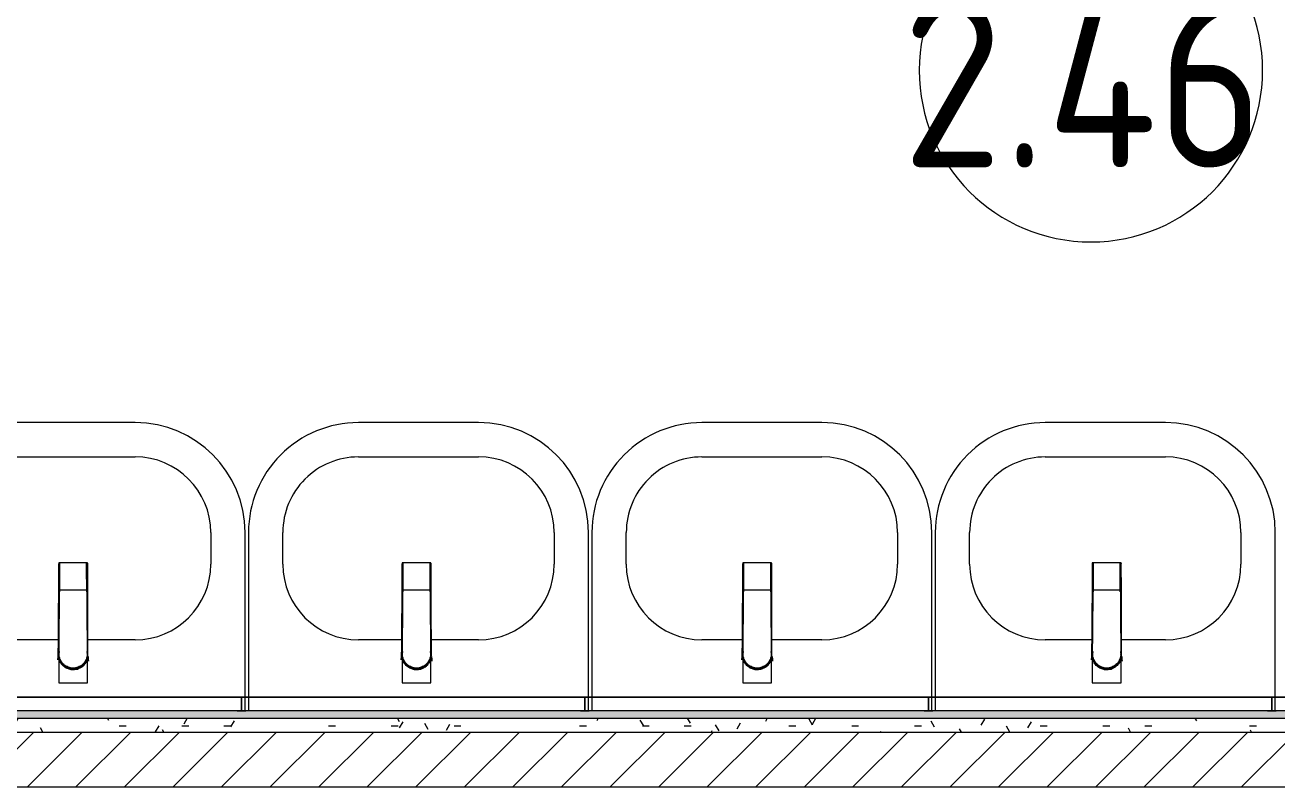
# Model space of a CAD drawing. Header units: millimetres. Extents: x 81609 to 272668, y -8553 to 29000.
# Drawn here: x 113310 to 115133, y 5550 to 6660 of the extents above; entities that cross this region are included whole.
import ezdxf

# ---------------------------------------------------------------- set-up
doc = ezdxf.new("R2010")
doc.units = ezdxf.units.MM
for name, color, linetype, lineweight in [('0-1', 7, 'Continuous', 9), ('A-AREA-IDEN', 7, 'Continuous', 9), ('A-WALL', 7, 'Continuous', 9), ('I-WALL', 7, 'Continuous', 9), ('P-SANR-FIXT', 7, 'Continuous', 9)]:
    doc.layers.add(name, color=color, linetype=linetype, lineweight=lineweight)
for name, color, linetype, lineweight, true_color in [('A-WALL-1', 7, 'Continuous', 9, 0x3c3c3c), ('A-WALL-FNSH-1', 7, 'Continuous', 9, 0x3c3c3c), ('I-FURN-1', 7, 'Continuous', 9, 0xf0f0f0)]:
    doc.layers.add(name, color=color, linetype=linetype, lineweight=lineweight, true_color=true_color)
doc.styles.add('GOST Common_1', font='GOST_Common.ttf', dxfattribs={"width": 0.9, "height": 250})

# ---------------------------------------------------------------- blocks, each defined once
blk = doc.blocks.new('зеркало круглое500д - 1_22а зеркало круглое d500-30453653-План размещения напольных электротехнических лючков и розеток 2 этажа в осях 23-33')
at = {"layer": 'I-FURN-1'}
for p, q in [((-250, 0), (-250, -20)), ((-250, 0), (250, 0)), ((250, 0), (-250, 0)), ((250, -20), (250, 0)), ((-250, -20), (-243.7, -20)), ((250, -20), (-250, -20)), ((243.7, -20), (250, -20))]:
    blk.add_line(p, q, dxfattribs=at)
blk = doc.blocks.new('зеркало круглое500д - 1_22а зеркало круглое d500-V148-План размещения напольных электротехнических лючков и розеток 2 этажа в осях 23-33')
at = {"layer": 'I-FURN-1'}
for p, q in [((-250, 0), (-250, -20)), ((-250, 0), (250, 0)), ((250, 0), (-250, 0)), ((250, -20), (250, 0)), ((250, 0), (250, 0)), ((-250, -20), (-243.7, -20)), ((250, -20), (-250, -20)), ((243.7, -20), (250, -20))]:
    blk.add_line(p, q, dxfattribs=at)
blk = doc.blocks.new('Раковина Roca Debba 50x42 - гибкая подводка_ 640х550х165 PN6_3_ ХВ_ГВ накидная гайка BP DN15_ К-гл_кон_ П DN 50-V159-План размещения напольных электротехнических лючков и розеток 2 этажа в осях 23-33')
at = {"layer": 'P-SANR-FIXT'}
for p, q in [((-255, -0.2), (-255, -20.2)), ((240, -20.2), (240, -0.2)), ((-255, -20.2), (-255, -260)), ((240, -260), (240, -20.2)), ((-95, -103.6), (-29.7, -103.6)), ((10.5, -103.6), (80, -103.6)), ((-205, -260), (-205, -213.6)), ((190, -213.6), (190, -260)), ((80, -370), (-95, -370)), ((-95, -420), (80, -420))]:
    blk.add_line(p, q, dxfattribs=at)
for centre, radius, start, end in [((-95, -213.6), 110, 90, 180), ((80, -213.6), 110, 0, 90), ((-95, -260), 160, 180, 270), ((-95, -260), 110, 180, 270), ((80, -260), 160, 270, 0), ((80, -260), 110, 270, 0)]:
    blk.add_arc(centre, radius, start, end, dxfattribs=at)
blk = doc.blocks.new('Раковина Roca Debba 50x42 - гибкая подводка_ 640х550х165 PN6_3_ ХВ_ГВ накидная гайка BP DN15_ К-гл_кон_ П DN 50-V160-План размещения напольных электротехнических лючков и розеток 2 этажа в осях 23-33')
at = {"layer": 'P-SANR-FIXT'}
for p, q in [((-255, -0.2), (-255, -20.2)), ((240, -20.2), (240, -0.2)), ((-255, -20.2), (-255, -260)), ((240, -260), (240, -20.2)), ((-95, -103.6), (-20.7, -103.6)), ((19.5, -103.6), (80, -103.6)), ((-205, -260), (-205, -213.6)), ((190, -213.6), (190, -260)), ((80, -370), (-95, -370)), ((-95, -420), (80, -420))]:
    blk.add_line(p, q, dxfattribs=at)
for centre, radius, start, end in [((-95, -213.6), 110, 90, 180), ((80, -213.6), 110, 0, 90), ((-95, -260), 160, 180, 270), ((-95, -260), 110, 180, 270), ((80, -260), 160, 270, 0), ((80, -260), 110, 270, 0)]:
    blk.add_arc(centre, radius, start, end, dxfattribs=at)
blk = doc.blocks.new('Раковина Roca Debba 50x42 - гибкая подводка_ 640х550х165 PN6_3_ ХВ_ГВ накидная гайка BP DN15_ К-гл_кон_ П DN 50-V161-План размещения напольных электротехнических лючков и розеток 2 этажа в осях 23-33')
at = {"layer": 'P-SANR-FIXT'}
for p, q in [((-255, -0.2), (-255, -20.2)), ((240, -20.2), (240, -0.2)), ((-255, -20.2), (-255, -260)), ((240, -260), (240, -20.2)), ((-95, -103.6), (-24.7, -103.6)), ((15.5, -103.6), (80, -103.6)), ((-205, -260), (-205, -213.6)), ((190, -213.6), (190, -260)), ((80, -370), (-95, -370)), ((-95, -420), (80, -420))]:
    blk.add_line(p, q, dxfattribs=at)
for centre, radius, start, end in [((-95, -213.6), 110, 90, 180), ((80, -213.6), 110, 0, 90), ((-95, -260), 160, 180, 270), ((-95, -260), 110, 180, 270), ((80, -260), 160, 270, 0), ((80, -260), 110, 270, 0)]:
    blk.add_arc(centre, radius, start, end, dxfattribs=at)
blk = doc.blocks.new('смеситель для раковины - Default-V162-План размещения напольных электротехнических лючков и розеток 2 этажа в осях 23-33')
at = {"layer": '0-1'}
for p, q in [((19.7, 151.6), (-19.8, 151.6)), ((-20.3, 110), (-20.4, 97.4)), ((19.8, 111.8), (-19.8, 111.8)), ((20.4, 97.4), (20.3, 110)), ((-22.2, 10.4), (-21.8, 15.6)), ((-20.7, 17.2), (-20.7, 16.7)), ((20.8, 16.7), (20.8, 17.2))]:
    blk.add_line(p, q, dxfattribs=at)
at = {"layer": '0-1', "flags": 128}
for points in [[(-19.8, 151.6), (-20, 151.6), (-20.2, 151.6), (-20.3, 151.5), (-20.4, 151.5), (-20.5, 151.4), (-20.6, 151.3), (-20.6, 151.2), (-20.7, 151.1), (-20.7, 151.1), (-20.7, 151), (-20.7, 151), (-20.8, 150.9), (-20.8, 150.6), (-20.8, 149.7), (-20.8, 148.7), (-20.8, 147.7), (-20.9, 146.7), (-20.9, 145.3), (-21.1, 93.2)], [(19.7, 151.6), (20, 151.6), (20.2, 151.6), (20.4, 151.5), (20.5, 151.4), (20.6, 151.3), (20.6, 151.3), (20.7, 151.2), (20.7, 151.1), (20.7, 151.1), (20.7, 151), (20.8, 151), (20.8, 150.9), (20.8, 150.6)], [(-19.8, 111.8), (-19.9, 111.8), (-20, 111.8), (-20.1, 111.8), (-20.1, 111.7), (-20.2, 111.7), (-20.3, 111.6), (-20.3, 111.5), (-20.3, 111.5), (-20.3, 111.4), (-20.3, 111.4), (-20.3, 111.4), (-20.3, 111.3), (-20.3, 111.2), (-20.3, 111), (-20.3, 110.8), (-20.3, 110.6), (-20.3, 110.3), (-20.3, 110)], [(12.1, -0.1), (14.4, 1.7), (18.1, 6.1), (20.4, 11.5), (21.2, 17.2), (21.2, 36.2), (21.1, 56), (21, 111.4)], [(19.8, 111.8), (19.9, 111.8), (20, 111.8), (20.1, 111.8), (20.2, 111.7), (20.2, 111.6), (20.3, 111.6), (20.3, 111.5), (20.3, 111.5), (20.3, 111.4), (20.3, 111.4), (20.3, 111.3), (20.3, 111.1), (20.3, 110.9), (20.3, 110.7), (20.3, 110.4), (20.3, 110)], [(-18.9, 7.6), (-20, 10.3), (-20.8, 13.1), (-21.1, 18.6), (-21.1, 48.6), (-21.1, 93.2)], [(-21.8, 15.6), (-21.7, 19.7), (-21.6, 24.4), (-21.5, 30.8), (-21.4, 37.1), (-21.3, 49.4), (-21.2, 68.8), (-21.1, 88)], [(21.8, 15.6), (22.1, 11.2), (22.3, 8.7)]]:
    blk.add_lwpolyline(points, dxfattribs=at)
at = {"layer": 'P-SANR-FIXT'}
for p, q in [((21, 151.6), (-21, 151.6)), ((-21, 151.6), (-21, -23)), ((21, -23), (21, 151.6)), ((-19.7, 144), (-19.8, 111.7)), ((19.8, 111.7), (19.7, 144)), ((-21, 19.9), (-20.8, 19.8)), ((-20.4, 22), (-20.8, 19.8)), ((20.8, 19.8), (20.4, 22)), ((21, 19.9), (20.8, 19.8)), ((20.9, 18.5), (20.8, 19.8)), ((20.9, 18.4), (21.1, 18.4)), ((-0.6, -2.8), (0.6, -2.8)), ((-21, -23), (21, -23))]:
    blk.add_line(p, q, dxfattribs=at)
at = {"layer": 'P-SANR-FIXT', "flags": 128}
for points in [[(-21.1, 16.9), (-21.1, 42.2), (-21, 67.6), (-20.8, 118.3), (-20.7, 143.7), (-20.7, 149.4), (-20.8, 150.2), (-20.9, 145.3), (-20.9, 138.9), (-21.1, 88.1)], [(21.1, 88.1), (20.9, 138.9), (20.9, 145.3), (20.8, 150.2), (20.7, 149.4), (20.7, 143.7), (20.8, 118.3), (21, 67.6), (21.1, 42.2), (21.1, 16.9)], [(-20.1, 88.1), (-20.1, 99.6), (-20, 111), (-20, 122.4), (-19.9, 133.8), (-19.9, 145.2)], [(19.9, 145.2), (19.9, 138.9), (19.9, 132.6), (20, 126.2), (20, 119.9), (20, 113.5), (20, 107.2), (20.1, 100.8), (20.1, 94.5), (20.1, 88.1)], [(-21.1, 18.6), (-21.1, 18.6), (-21.1, 18.6), (-21, 18.6), (-21, 18.6), (-21, 18.5), (-20.9, 18.5), (-20.9, 18.5)], [(-21.1, 18.4), (-21.1, 18), (-21.1, 17.6), (-21.1, 17.2), (-21.1, 16.8), (-21.1, 16.4)], [(-20.8, 19.8), (-20.9, 19.2), (-20.9, 18.5)], [(21.1, 16.4), (21.1, 16.8), (21.1, 17.2), (21.1, 17.6), (21.1, 18), (21.1, 18.4)], [(-15.9, 4.1), (-13.1, 1.6), (-9.8, -0.4), (-6.1, -1.8), (-2.1, -2.5), (2.1, -2.5), (6.1, -1.8), (9.8, -0.4), (11.1, 0.4)], [(11.5, 0.5), (13.1, 1.6), (15.9, 4.1)], [(0.6, -3.9), (0.3, -3.9), (0.1, -3.9), (-0.1, -3.9), (-0.3, -3.9), (-0.6, -3.9)]]:
    blk.add_lwpolyline(points, dxfattribs=at)
at = {"layer": 'P-SANR-FIXT'}
for centre, major_axis, ratio, start_param, end_param in [((-19.8, 109.7), (-0.5, 0.002), 0.095846, 0.017294, 1.571164), ((19.8, 109.7), (0.5, 0.002), 0.095848, 4.711795, 6.265892), ((0, 17.2), (20.8, 0), 0.98634, 3.038054, 3.141593), ((0, 17.2), (20.8, 0), 0.98634, 0, 0.103539), ((0, 17.2), (20.8, 0), 0.98634, 3.141593, 3.441377), ((0, 16.7), (20.8, 0), 0.98634, 3.141593, 3.372062), ((0, 16.7), (20.7, 0), 0.98634, 3.571127, 3.769911), ((0, 17.2), (20.8, 0), 0.98634, 3.613983, 5.358408), ((0, 16.7), (20.7, 0), 0.98634, 3.994763, 4.083653), ((0, 16.7), (20.8, 0), 0.98634, 5.376246, 5.846752), ((0, 17.2), (20.8, 0), 0.98634, 5.499139, 5.804813), ((0, 17.2), (-20.8, 0), 0.98634, 2.841808, 3.141593), ((0, 16.7), (20.8, 0), 0.98634, 6.052716, 6.283185), ((0, 16.7), (20.7, 0), 0.98634, 4.276566, 4.807479), ((0, 16.7), (20.8, 0), 0.98634, 4.9338, 5.10736)]:
    blk.add_ellipse(centre, major_axis=major_axis, ratio=ratio, start_param=start_param, end_param=end_param, dxfattribs=at)
for points, knots in [([(-19.9, 145.2), (-19.9, 146), (-19.9, 147.4), (-19.8, 149.3), (-19.8, 150.7), (-19.8, 151.5), (-19.8, 151.6), (-19.8, 151.6)], [0, 0, 0, 0, 0.1, 0.2, 0.3, 0.4, 0.4725859, 0.4725859, 0.4725859, 0.4725859]), ([(-19.8, 151.6), (-19.7, 151.6), (-19.7, 151.6), (-19.7, 151.2), (-19.7, 150), (-19.7, 148.3), (-19.7, 146.2), (-19.7, 144.8), (-19.7, 144)], [0.4728347, 0.4728347, 0.4728347, 0.4728347, 0.5, 0.6, 0.7, 0.8, 0.9, 1, 1, 1, 1]), ([(19.7, 144), (19.7, 144.8), (19.7, 146.2), (19.7, 148.3), (19.7, 150), (19.7, 151.2), (19.7, 151.6), (19.7, 151.6), (19.7, 151.6)], [0, 0, 0, 0, 0.1, 0.2, 0.3, 0.4, 0.5, 0.5274121, 0.5274121, 0.5274121, 0.5274121]), ([(19.7, 151.6), (19.8, 151.6), (19.8, 151.5), (19.8, 150.7), (19.8, 149.3), (19.9, 147.4), (19.9, 146), (19.9, 145.2)], [0.5275209, 0.5275209, 0.5275209, 0.5275209, 0.6, 0.7, 0.8, 0.9, 1, 1, 1, 1]), ([(-19.8, 111.8), (-19.8, 111.8), (-19.8, 111.7), (-19.8, 110.9), (-19.8, 110.1), (-19.8, 109.7)], [0.4695548, 0.4695548, 0.4695548, 0.4695548, 0.6, 0.8, 1, 1, 1, 1]), ([(19.8, 109.7), (19.8, 110.1), (19.8, 110.9), (19.8, 111.7), (19.8, 111.8), (19.8, 111.8)], [0, 0, 0, 0, 0.2, 0.4, 0.5304748, 0.5304748, 0.5304748, 0.5304748]), ([(-20.4, 97.4), (-20.4, 91.1), (-20.5, 81.8), (-20.6, 69.7), (-20.6, 60), (-20.7, 52.6), (-20.8, 47.4), (-20.8, 45.2), (-20.8, 43.5), (-20.9, 41.8), (-20.9, 39.8), (-20.9, 37.7), (-20.9, 36.2), (-20.9, 35.4), (-21, 34.1), (-21, 32.6), (-21, 31), (-21, 29.7), (-21, 28.6), (-21, 27.7), (-21, 26.8), (-21.1, 25.6), (-21.1, 22.9), (-21.1, 20.4), (-21.1, 18.4)], [0, 0, 0, 0, 0.222222, 0.333333, 0.444444, 0.583333, 0.618056, 0.652778, 0.670139, 0.6875, 0.722222, 0.756944, 0.774306, 0.782986, 0.791667, 0.826389, 0.84375, 0.861111, 0.878472, 0.887153, 0.895833, 0.913194, 0.930556, 1, 1, 1, 1]), ([(-20.5, 43.6), (-20.5, 44.1), (-20.5, 44.9), (-20.5, 45.9), (-20.4, 46.5), (-20.4, 47), (-20.4, 47.6), (-20.3, 48.2), (-20.3, 49.3), (-20.3, 50.8), (-20.3, 52.7), (-20.3, 54.8), (-20.2, 57.1), (-20.2, 60.5), (-20.1, 67), (-20, 78.4), (-19.9, 90.5), (-19.9, 97.4)], [0.3665203, 0.3665203, 0.3665203, 0.3665203, 0.3928571, 0.4107143, 0.4196429, 0.4285714, 0.4375, 0.4464286, 0.4642857, 0.5, 0.5357143, 0.5714286, 0.6071429, 0.6428571, 0.7142857, 0.8571429, 1, 1, 1, 1]), ([(19.9, 97.4), (19.9, 90.5), (20, 78.4), (20.1, 66.9), (20.2, 60.3), (20.3, 57), (20.3, 54.6), (20.3, 52.6), (20.3, 50.7), (20.3, 49.2), (20.4, 48.1), (20.4, 47.4), (20.4, 46.9), (20.4, 46.4), (20.4, 45.8), (20.4, 44.6), (20.4, 43), (20.4, 41.3), (20.5, 40), (20.5, 39.2), (20.6, 38.5), (20.7, 37.9), (20.7, 37.5)], [0, 0, 0, 0, 0.1428571, 0.2857143, 0.3571429, 0.3928571, 0.4285714, 0.4642857, 0.5, 0.5357143, 0.5535714, 0.5625, 0.5714286, 0.5803571, 0.5892857, 0.6071429, 0.6428571, 0.6785714, 0.6964286, 0.7053571, 0.7142857, 0.7301718, 0.7301718, 0.7301718, 0.7301718]), ([(21.1, 18.4), (21.1, 19.2), (21.1, 20.8), (21.1, 23.1), (21.1, 25), (21.1, 26.5), (21, 27.6), (21, 28.6), (21, 30), (21, 31.7), (21, 33.4), (21, 34.6), (20.9, 35.2), (20.9, 35.7), (20.9, 36.3), (20.9, 36.9), (20.9, 38.1), (20.9, 39.8), (20.9, 41.4), (20.8, 42.8), (20.8, 44.1), (20.8, 45.8), (20.8, 48.6), (20.7, 53.5), (20.6, 60.7), (20.6, 68.9), (20.5, 76.5), (20.5, 85.7), (20.4, 92.7), (20.4, 97.4)], [0, 0, 0, 0, 0.027778, 0.055556, 0.083333, 0.097222, 0.111111, 0.125, 0.138889, 0.166667, 0.194444, 0.208333, 0.215278, 0.222222, 0.229167, 0.236111, 0.25, 0.277778, 0.305556, 0.319444, 0.333333, 0.361111, 0.388889, 0.444444, 0.555556, 0.666667, 0.75, 0.833333, 1, 1, 1, 1]), ([(-21.1, 88.1), (-21.1, 85.7), (-21.1, 82.2), (-21.1, 77.5), (-21.2, 73.9), (-21.2, 70.4), (-21.2, 66.8), (-21.2, 63.9), (-21.2, 61.5), (-21.2, 59.8), (-21.2, 58), (-21.2, 55.7), (-21.3, 52.8), (-21.3, 49.3), (-21.3, 46), (-21.3, 42.6), (-21.4, 40.5), (-21.4, 39.4)], [0, 0, 0, 0, 0.0833333, 0.125, 0.1666667, 0.2083333, 0.25, 0.2916667, 0.3125, 0.3333333, 0.3541667, 0.375, 0.4166667, 0.4583333, 0.5, 0.5416667, 0.5833333, 0.5833333, 0.5833333, 0.5833333]), ([(20.1, 88.1), (20.1, 88.2), (20.2, 88.3), (20.4, 88.2), (20.5, 88), (20.6, 87.8), (20.7, 87.5), (20.7, 87.3), (20.8, 87.1), (20.9, 87), (20.9, 86.8), (20.9, 86.7)], [0, 0, 0, 0, 0.1, 0.19375, 0.25, 0.3, 0.35, 0.4, 0.45, 0.525, 0.575, 0.575, 0.575, 0.575]), ([(21.4, 39.8), (21.4, 40.2), (21.4, 41), (21.3, 42.6), (21.3, 44.7), (21.3, 47.5), (21.3, 50.9), (21.2, 55.1), (21.2, 60), (21.2, 65.1), (21.2, 69.9), (21.2, 74.5), (21.1, 80.6), (21.1, 85.1), (21.1, 88.1)], [0.5714286, 0.5714286, 0.5714286, 0.5714286, 0.5892857, 0.6071429, 0.6428571, 0.6785714, 0.7142857, 0.75, 0.7857143, 0.8214286, 0.8571429, 0.8928571, 0.9285714, 1, 1, 1, 1]), ([(-21, 19.9), (-21, 20.5), (-20.9, 21.9), (-20.9, 23.9), (-20.9, 25.6), (-20.9, 26.9), (-20.9, 27.6), (-20.9, 28.1), (-20.9, 28.7), (-20.9, 29.4), (-21, 30.9), (-21, 33.1), (-21, 35.5), (-20.9, 37.4), (-20.9, 38.5), (-20.8, 39.3), (-20.7, 40.1), (-20.7, 40.7), (-20.6, 41.2), (-20.6, 41.3)], [0, 0, 0, 0, 0.0357143, 0.0714286, 0.1071429, 0.125, 0.1339286, 0.1428571, 0.1517857, 0.1607143, 0.1785714, 0.2142857, 0.25, 0.2678571, 0.2857143, 0.2946429, 0.3035714, 0.3214286, 0.3257253, 0.3257253, 0.3257253, 0.3257253]), ([(-21, 19.9), (-21, 19.7), (-21, 19.5), (-21.1, 19.2), (-21.1, 18.9), (-21.1, 18.7), (-21.1, 18.6)], [0, 0, 0, 0, 0.333333, 0.5, 0.666667, 1, 1, 1, 1]), ([(20.9, 33.9), (20.9, 33.6), (20.9, 32.5), (20.9, 30.9), (20.9, 29.2), (20.9, 28.3), (20.9, 27.5), (20.9, 26.8), (20.9, 25.6), (20.9, 23.9), (21, 21.9), (21, 20.5), (21, 19.9)], [0.7766981, 0.7766981, 0.7766981, 0.7766981, 0.7857143, 0.8214286, 0.8392857, 0.8571429, 0.8660714, 0.875, 0.8928571, 0.9285714, 0.9642857, 1, 1, 1, 1]), ([(-0.6, -3.9), (-1.6, -3.9), (-3.8, -3.7), (-7, -2.8), (-10, -1.5), (-12.8, 0.2), (-15.2, 2.3), (-17.3, 4.8), (-18.7, 7.1), (-19.6, 9), (-20.1, 10.6), (-20.6, 12.1), (-21, 14.3), (-21.1, 15.9), (-21.1, 16.9)], [0, 0, 0, 0, 0.1, 0.2, 0.3, 0.4, 0.5, 0.6, 0.7, 0.75, 0.8, 0.85, 0.9, 1, 1, 1, 1]), ([(-21.1, 16.4), (-21.1, 14.3), (-20.4, 11.1), (-18.7, 7.6), (-17.5, 5.8), (-16.4, 4.5), (-15.2, 3.2), (-13.9, 2.1), (-12.5, 1), (-10.9, 0.1), (-9.2, -0.7), (-6.9, -1.7), (-3.8, -2.5), (0, -2.8), (3.8, -2.5), (6.9, -1.7), (9, -0.9), (10.1, -0.3), (10.9, 0.1), (11.7, 0.5), (12.7, 1.2), (13.9, 2), (15, 3), (15.8, 3.8), (16.4, 4.5), (17, 5.2), (17.7, 6.2), (18.6, 7.6), (19.3, 9), (19.7, 9.9), (19.9, 10.5), (20, 10.9), (20.2, 11.2), (20.3, 11.7), (20.6, 12.6), (20.8, 13.8), (21, 15.1), (21.1, 16), (21.1, 16.4)], [0, 0, 0, 0, 0.111111, 0.166667, 0.194444, 0.222222, 0.25, 0.277778, 0.305556, 0.333333, 0.361111, 0.388889, 0.444444, 0.5, 0.555556, 0.611111, 0.638889, 0.652778, 0.666667, 0.680556, 0.694444, 0.722222, 0.75, 0.763889, 0.777778, 0.791667, 0.805556, 0.833333, 0.861111, 0.875, 0.881944, 0.888889, 0.895833, 0.902778, 0.916667, 0.944444, 0.972222, 1, 1, 1, 1]), ([(-20.8, 14.6), (-20.7, 14.1), (-20.6, 12.9), (-20.2, 11.6), (-20, 10.9)], [0, 0, 0, 0, 0.4, 1, 1, 1, 1]), ([(-20, 10.9), (-19.6, 9.8), (-18.5, 7.4), (-17, 5.2), (-15.9, 4.1)], [0, 0, 0, 0, 0.444444, 1, 1, 1, 1]), ([(21.1, 16.9), (21.1, 15.9), (21, 13.7), (20.2, 10.6), (19, 7.6), (16.7, 3.9), (12.9, 0), (7.1, -3.1), (2.7, -3.9), (0.6, -3.9)], [0, 0, 0, 0, 0.1, 0.2, 0.3, 0.4, 0.6, 0.8, 1, 1, 1, 1]), ([(15.9, 4.1), (16.7, 5), (18.4, 7.2), (19.5, 9.5), (20, 10.9)], [0, 0, 0, 0, 0.444444, 1, 1, 1, 1]), ([(20, 10.9), (20.2, 11.4), (20.5, 12.7), (20.7, 13.9), (20.8, 14.6)], [0, 0, 0, 0, 0.444444, 1, 1, 1, 1]), ([(-0.6, -3.9), (-0.6, -3.9), (-0.6, -3.7), (-0.6, -3.5), (-0.6, -3.1), (-0.6, -2.9), (-0.6, -2.8)], [0, 0, 0, 0, 0.363636, 0.545455, 0.727273, 1, 1, 1, 1]), ([(0.6, -3.9), (0.6, -3.9), (0.6, -3.7), (0.6, -3.5), (0.6, -3.1), (0.6, -2.9), (0.6, -2.8)], [0, 0, 0, 0, 0.363636, 0.545455, 0.727273, 1, 1, 1, 1])]:
    blk.add_open_spline(points, degree=3, knots=knots, dxfattribs=at)
for points in [[(-19.8, 111.8), (-19.8, 111.8), (-19.8, 111.8), (-19.8, 111.8)], [(19.8, 111.8), (19.8, 111.8), (19.8, 111.8), (19.8, 111.8)], [(-20.1, 88.1), (-20.4, 88.2), (-20.6, 88.2), (-20.8, 88.2)], [(-20, 85.7), (-20.1, 86.5), (-20.1, 87.3), (-20.1, 88.1)], [(20.1, 88.1), (20.1, 87.3), (20.1, 86.5), (20, 85.7)], [(-20.9, 18.4), (-21, 18.4), (-21.1, 18.4), (-21.1, 18.5)], [(-20.4, 22.5), (-20.7, 21.7), (-20.9, 20.8), (-21, 19.9)], [(-20.9, 18.3), (-20.9, 17.7), (-20.9, 16.5), (-20.8, 15.2), (-20.8, 14.6)], [(20.7, 19.9), (20.7, 17.5), (19.9, 12.6), (16.3, 6), (10.7, 1.1), (3.8, -1.6), (-3.7, -1.6), (-10.7, 1.1), (-16.3, 6), (-19.9, 12.6), (-20.7, 17.5), (-20.7, 19.9)], [(21, 19.9), (20.9, 20.8), (20.7, 21.7), (20.4, 22.5)], [(20.8, 14.6), (20.8, 15.2), (20.9, 16.5), (20.9, 17.8), (20.9, 18.4)], [(21.1, 18.5), (21.1, 18.5), (21, 18.5), (20.9, 18.5)], [(21.1, 18.5), (21.1, 18.6), (21.1, 18.7), (21.1, 18.9), (21.1, 19.2), (21.1, 19.4), (21, 19.6), (21, 19.8), (21, 19.9)], [(-3, -2.5), (-2.2, -2.7), (-1.4, -2.7), (-0.6, -2.8)]]:
    blk.add_open_spline(points, degree=3, dxfattribs=at)
blk = doc.blocks.new('смеситель для раковины - Default-V163-План размещения напольных электротехнических лючков и розеток 2 этажа в осях 23-33')
at = {"layer": '0-1'}
for p, q in [((19.7, 151.6), (-19.8, 151.6)), ((-20.3, 110), (-20.4, 97.4)), ((19.8, 111.8), (-19.8, 111.8)), ((20.4, 97.4), (20.3, 110)), ((-22.2, 10.4), (-21.8, 15.6)), ((-20.7, 17.2), (-20.7, 16.7)), ((20.8, 16.7), (20.8, 17.2))]:
    blk.add_line(p, q, dxfattribs=at)
at = {"layer": '0-1', "flags": 128}
for points in [[(-19.8, 151.6), (-20, 151.6), (-20.2, 151.6), (-20.3, 151.5), (-20.4, 151.5), (-20.5, 151.4), (-20.6, 151.3), (-20.6, 151.2), (-20.7, 151.1), (-20.7, 151.1), (-20.7, 151), (-20.7, 151), (-20.8, 150.9), (-20.8, 150.6), (-20.8, 149.7), (-20.8, 148.7), (-20.8, 147.7), (-20.9, 146.7), (-20.9, 145.3), (-21.1, 93.2)], [(19.7, 151.6), (20, 151.6), (20.2, 151.6), (20.4, 151.5), (20.5, 151.4), (20.6, 151.3), (20.6, 151.3), (20.7, 151.2), (20.7, 151.1), (20.7, 151.1), (20.7, 151), (20.8, 151), (20.8, 150.9), (20.8, 150.6)], [(-19.8, 111.8), (-19.9, 111.8), (-20, 111.8), (-20.1, 111.8), (-20.1, 111.7), (-20.2, 111.7), (-20.3, 111.6), (-20.3, 111.5), (-20.3, 111.5), (-20.3, 111.4), (-20.3, 111.4), (-20.3, 111.4), (-20.3, 111.3), (-20.3, 111.2), (-20.3, 111), (-20.3, 110.8), (-20.3, 110.6), (-20.3, 110.3), (-20.3, 110)], [(12.1, -0.1), (14.4, 1.7), (18.1, 6.1), (20.4, 11.5), (21.2, 17.2), (21.2, 36.2), (21.1, 56), (21, 111.4)], [(19.8, 111.8), (19.9, 111.8), (20, 111.8), (20.1, 111.8), (20.2, 111.7), (20.2, 111.6), (20.3, 111.6), (20.3, 111.5), (20.3, 111.5), (20.3, 111.4), (20.3, 111.4), (20.3, 111.3), (20.3, 111.1), (20.3, 110.9), (20.3, 110.7), (20.3, 110.4), (20.3, 110)], [(-18.9, 7.6), (-20, 10.3), (-20.8, 13.1), (-21.1, 18.6), (-21.1, 48.6), (-21.1, 93.2)], [(-21.8, 15.6), (-21.7, 19.7), (-21.6, 24.4), (-21.5, 30.8), (-21.4, 37.1), (-21.3, 49.4), (-21.2, 68.8), (-21.1, 88)], [(21.8, 15.6), (22.1, 11.2), (22.3, 8.7)]]:
    blk.add_lwpolyline(points, dxfattribs=at)
at = {"layer": 'P-SANR-FIXT'}
for p, q in [((21, 151.6), (-21, 151.6)), ((-21, 151.6), (-21, -23)), ((21, -23), (21, 151.6)), ((-19.7, 144), (-19.8, 111.7)), ((19.8, 111.7), (19.7, 144)), ((-21, 19.9), (-20.8, 19.8)), ((-20.4, 22), (-20.8, 19.8)), ((20.8, 19.8), (20.4, 22)), ((21, 19.9), (20.8, 19.8)), ((20.9, 18.5), (20.8, 19.8)), ((20.9, 18.4), (21.1, 18.4)), ((-0.6, -2.8), (0.6, -2.8)), ((-21, -23), (21, -23))]:
    blk.add_line(p, q, dxfattribs=at)
at = {"layer": 'P-SANR-FIXT', "flags": 128}
for points in [[(-21.1, 16.9), (-21.1, 42.2), (-21, 67.6), (-20.8, 118.3), (-20.7, 143.7), (-20.7, 149.4), (-20.8, 150.2), (-20.9, 145.3), (-20.9, 138.9), (-21.1, 88.1)], [(21.1, 88.1), (20.9, 138.9), (20.9, 145.3), (20.8, 150.2), (20.7, 149.4), (20.7, 143.7), (20.8, 118.3), (21, 67.6), (21.1, 42.2), (21.1, 16.9)], [(-20.1, 88.1), (-20.1, 99.6), (-20, 111), (-20, 122.4), (-19.9, 133.8), (-19.9, 145.2)], [(19.9, 145.2), (19.9, 138.9), (19.9, 132.6), (20, 126.2), (20, 119.9), (20, 113.5), (20, 107.2), (20.1, 100.8), (20.1, 94.5), (20.1, 88.1)], [(-21.1, 18.6), (-21.1, 18.6), (-21.1, 18.6), (-21, 18.6), (-21, 18.6), (-21, 18.5), (-20.9, 18.5), (-20.9, 18.5)], [(-21.1, 18.4), (-21.1, 18), (-21.1, 17.6), (-21.1, 17.2), (-21.1, 16.8), (-21.1, 16.4)], [(-20.8, 19.8), (-20.9, 19.2), (-20.9, 18.5)], [(21.1, 16.4), (21.1, 16.8), (21.1, 17.2), (21.1, 17.6), (21.1, 18), (21.1, 18.4)], [(-15.9, 4.1), (-13.1, 1.6), (-9.8, -0.4), (-6.1, -1.8), (-2.1, -2.5), (2.1, -2.5), (6.1, -1.8), (9.8, -0.4), (11.1, 0.4)], [(11.5, 0.5), (13.1, 1.6), (15.9, 4.1)], [(0.6, -3.9), (0.3, -3.9), (0.1, -3.9), (-0.1, -3.9), (-0.3, -3.9), (-0.6, -3.9)]]:
    blk.add_lwpolyline(points, dxfattribs=at)
at = {"layer": 'P-SANR-FIXT'}
for centre, major_axis, ratio, start_param, end_param in [((-19.8, 109.7), (-0.5, 0.002), 0.095846, 0.017294, 1.571164), ((19.8, 109.7), (0.5, 0.002), 0.095848, 4.711795, 6.265892), ((0, 17.2), (20.8, 0), 0.98634, 3.038054, 3.141593), ((0, 17.2), (20.8, 0), 0.98634, 0, 0.103539), ((0, 17.2), (20.8, 0), 0.98634, 3.141593, 3.441377), ((0, 16.7), (20.8, 0), 0.98634, 3.141593, 3.372062), ((0, 16.7), (20.7, 0), 0.98634, 3.571127, 3.769911), ((0, 17.2), (20.8, 0), 0.98634, 3.613983, 5.358408), ((0, 16.7), (20.7, 0), 0.98634, 3.994763, 4.083653), ((0, 16.7), (20.8, 0), 0.98634, 5.376246, 5.846752), ((0, 17.2), (20.8, 0), 0.98634, 5.499139, 5.804813), ((0, 17.2), (-20.8, 0), 0.98634, 2.841808, 3.141593), ((0, 16.7), (20.8, 0), 0.98634, 6.052716, 6.283185), ((0, 16.7), (20.7, 0), 0.98634, 4.276566, 4.807479), ((0, 16.7), (20.8, 0), 0.98634, 4.9338, 5.026548), ((0, 16.7), (20.8, 0), 0.98634, 5.033416, 5.10736)]:
    blk.add_ellipse(centre, major_axis=major_axis, ratio=ratio, start_param=start_param, end_param=end_param, dxfattribs=at)
for points, knots in [([(-19.9, 145.2), (-19.9, 146), (-19.9, 147.4), (-19.8, 149.3), (-19.8, 150.7), (-19.8, 151.5), (-19.8, 151.6), (-19.8, 151.6)], [0, 0, 0, 0, 0.1, 0.2, 0.3, 0.4, 0.4725859, 0.4725859, 0.4725859, 0.4725859]), ([(-19.8, 151.6), (-19.7, 151.6), (-19.7, 151.6), (-19.7, 151.2), (-19.7, 150), (-19.7, 148.3), (-19.7, 146.2), (-19.7, 144.8), (-19.7, 144)], [0.4728347, 0.4728347, 0.4728347, 0.4728347, 0.5, 0.6, 0.7, 0.8, 0.9, 1, 1, 1, 1]), ([(19.7, 144), (19.7, 144.8), (19.7, 146.2), (19.7, 148.3), (19.7, 150), (19.7, 151.2), (19.7, 151.6), (19.7, 151.6), (19.7, 151.6)], [0, 0, 0, 0, 0.1, 0.2, 0.3, 0.4, 0.5, 0.5274121, 0.5274121, 0.5274121, 0.5274121]), ([(19.7, 151.6), (19.8, 151.6), (19.8, 151.5), (19.8, 150.7), (19.8, 149.3), (19.9, 147.4), (19.9, 146), (19.9, 145.2)], [0.5275209, 0.5275209, 0.5275209, 0.5275209, 0.6, 0.7, 0.8, 0.9, 1, 1, 1, 1]), ([(-19.8, 111.8), (-19.8, 111.8), (-19.8, 111.7), (-19.8, 110.9), (-19.8, 110.1), (-19.8, 109.7)], [0.4695548, 0.4695548, 0.4695548, 0.4695548, 0.6, 0.8, 1, 1, 1, 1]), ([(19.8, 109.7), (19.8, 110.1), (19.8, 110.9), (19.8, 111.7), (19.8, 111.8), (19.8, 111.8)], [0, 0, 0, 0, 0.2, 0.4, 0.5304748, 0.5304748, 0.5304748, 0.5304748]), ([(-20.4, 97.4), (-20.4, 91.1), (-20.5, 81.8), (-20.6, 69.7), (-20.6, 60), (-20.7, 52.6), (-20.8, 47.4), (-20.8, 45.2), (-20.8, 43.5), (-20.9, 41.8), (-20.9, 39.8), (-20.9, 37.7), (-20.9, 36.2), (-20.9, 35.4), (-21, 34.1), (-21, 32.6), (-21, 31), (-21, 29.7), (-21, 28.6), (-21, 27.7), (-21, 26.8), (-21.1, 25.6), (-21.1, 22.9), (-21.1, 20.4), (-21.1, 18.4)], [0, 0, 0, 0, 0.222222, 0.333333, 0.444444, 0.583333, 0.618056, 0.652778, 0.670139, 0.6875, 0.722222, 0.756944, 0.774306, 0.782986, 0.791667, 0.826389, 0.84375, 0.861111, 0.878472, 0.887153, 0.895833, 0.913194, 0.930556, 1, 1, 1, 1]), ([(-20.5, 43.6), (-20.5, 44.1), (-20.5, 44.9), (-20.5, 45.9), (-20.4, 46.5), (-20.4, 47), (-20.4, 47.6), (-20.3, 48.2), (-20.3, 49.3), (-20.3, 50.8), (-20.3, 52.7), (-20.3, 54.8), (-20.2, 57.1), (-20.2, 60.5), (-20.1, 67), (-20, 78.4), (-19.9, 90.5), (-19.9, 97.4)], [0.3665203, 0.3665203, 0.3665203, 0.3665203, 0.3928571, 0.4107143, 0.4196429, 0.4285714, 0.4375, 0.4464286, 0.4642857, 0.5, 0.5357143, 0.5714286, 0.6071429, 0.6428571, 0.7142857, 0.8571429, 1, 1, 1, 1]), ([(19.9, 97.4), (19.9, 90.5), (20, 78.4), (20.1, 66.9), (20.2, 60.3), (20.3, 57), (20.3, 54.6), (20.3, 52.6), (20.3, 50.7), (20.3, 49.2), (20.4, 48.1), (20.4, 47.4), (20.4, 46.9), (20.4, 46.4), (20.4, 45.8), (20.4, 44.6), (20.4, 43), (20.4, 41.3), (20.5, 40), (20.5, 39.2), (20.6, 38.5), (20.7, 37.9), (20.7, 37.5)], [0, 0, 0, 0, 0.1428571, 0.2857143, 0.3571429, 0.3928571, 0.4285714, 0.4642857, 0.5, 0.5357143, 0.5535714, 0.5625, 0.5714286, 0.5803571, 0.5892857, 0.6071429, 0.6428571, 0.6785714, 0.6964286, 0.7053571, 0.7142857, 0.7301718, 0.7301718, 0.7301718, 0.7301718]), ([(21.1, 18.4), (21.1, 19.2), (21.1, 20.8), (21.1, 23.1), (21.1, 25), (21.1, 26.5), (21, 27.6), (21, 28.6), (21, 30), (21, 31.7), (21, 33.4), (21, 34.6), (20.9, 35.2), (20.9, 35.7), (20.9, 36.3), (20.9, 36.9), (20.9, 38.1), (20.9, 39.8), (20.9, 41.4), (20.8, 42.8), (20.8, 44.1), (20.8, 45.8), (20.8, 48.6), (20.7, 53.5), (20.6, 60.7), (20.6, 68.9), (20.5, 76.5), (20.5, 85.7), (20.4, 92.7), (20.4, 97.4)], [0, 0, 0, 0, 0.027778, 0.055556, 0.083333, 0.097222, 0.111111, 0.125, 0.138889, 0.166667, 0.194444, 0.208333, 0.215278, 0.222222, 0.229167, 0.236111, 0.25, 0.277778, 0.305556, 0.319444, 0.333333, 0.361111, 0.388889, 0.444444, 0.555556, 0.666667, 0.75, 0.833333, 1, 1, 1, 1]), ([(-21.1, 88.1), (-21.1, 85.7), (-21.1, 82.2), (-21.1, 77.5), (-21.2, 73.9), (-21.2, 70.4), (-21.2, 66.8), (-21.2, 63.9), (-21.2, 61.5), (-21.2, 59.8), (-21.2, 58), (-21.2, 55.7), (-21.3, 52.8), (-21.3, 49.3), (-21.3, 46), (-21.3, 42.6), (-21.4, 40.5), (-21.4, 39.4)], [0, 0, 0, 0, 0.0833333, 0.125, 0.1666667, 0.2083333, 0.25, 0.2916667, 0.3125, 0.3333333, 0.3541667, 0.375, 0.4166667, 0.4583333, 0.5, 0.5416667, 0.5833333, 0.5833333, 0.5833333, 0.5833333]), ([(20.1, 88.1), (20.1, 88.2), (20.2, 88.3), (20.4, 88.2), (20.5, 88), (20.6, 87.8), (20.7, 87.5), (20.7, 87.3), (20.8, 87.1), (20.9, 87), (20.9, 86.8), (20.9, 86.7)], [0, 0, 0, 0, 0.1, 0.19375, 0.25, 0.3, 0.35, 0.4, 0.45, 0.525, 0.575, 0.575, 0.575, 0.575]), ([(21.4, 39.8), (21.4, 40.2), (21.4, 41), (21.3, 42.6), (21.3, 44.7), (21.3, 47.5), (21.3, 50.9), (21.2, 55.1), (21.2, 60), (21.2, 65.1), (21.2, 69.9), (21.2, 74.5), (21.1, 80.6), (21.1, 85.1), (21.1, 88.1)], [0.5714286, 0.5714286, 0.5714286, 0.5714286, 0.5892857, 0.6071429, 0.6428571, 0.6785714, 0.7142857, 0.75, 0.7857143, 0.8214286, 0.8571429, 0.8928571, 0.9285714, 1, 1, 1, 1]), ([(-21, 19.9), (-21, 20.5), (-20.9, 21.9), (-20.9, 23.9), (-20.9, 25.6), (-20.9, 26.9), (-20.9, 27.6), (-20.9, 28.1), (-20.9, 28.7), (-20.9, 29.4), (-21, 30.9), (-21, 33.1), (-21, 35.5), (-20.9, 37.4), (-20.9, 38.5), (-20.8, 39.3), (-20.7, 40.1), (-20.7, 40.7), (-20.6, 41.2), (-20.6, 41.3)], [0, 0, 0, 0, 0.0357143, 0.0714286, 0.1071429, 0.125, 0.1339286, 0.1428571, 0.1517857, 0.1607143, 0.1785714, 0.2142857, 0.25, 0.2678571, 0.2857143, 0.2946429, 0.3035714, 0.3214286, 0.3257253, 0.3257253, 0.3257253, 0.3257253]), ([(-21, 19.9), (-21, 19.7), (-21, 19.5), (-21.1, 19.2), (-21.1, 18.9), (-21.1, 18.7), (-21.1, 18.6)], [0, 0, 0, 0, 0.333333, 0.5, 0.666667, 1, 1, 1, 1]), ([(20.9, 33.9), (20.9, 33.6), (20.9, 32.5), (20.9, 30.9), (20.9, 29.2), (20.9, 28.3), (20.9, 27.5), (20.9, 26.8), (20.9, 25.6), (20.9, 23.9), (21, 21.9), (21, 20.5), (21, 19.9)], [0.7766981, 0.7766981, 0.7766981, 0.7766981, 0.7857143, 0.8214286, 0.8392857, 0.8571429, 0.8660714, 0.875, 0.8928571, 0.9285714, 0.9642857, 1, 1, 1, 1]), ([(-0.6, -3.9), (-1.6, -3.9), (-3.8, -3.7), (-7, -2.8), (-10, -1.5), (-12.8, 0.2), (-15.2, 2.3), (-17.3, 4.8), (-18.7, 7.1), (-19.6, 9), (-20.1, 10.6), (-20.6, 12.1), (-21, 14.3), (-21.1, 15.9), (-21.1, 16.9)], [0, 0, 0, 0, 0.1, 0.2, 0.3, 0.4, 0.5, 0.6, 0.7, 0.75, 0.8, 0.85, 0.9, 1, 1, 1, 1]), ([(-21.1, 16.4), (-21.1, 14.3), (-20.4, 11.1), (-18.7, 7.6), (-17.5, 5.8), (-16.4, 4.5), (-15.2, 3.2), (-13.9, 2.1), (-12.5, 1), (-10.9, 0.1), (-9.2, -0.7), (-6.9, -1.7), (-3.8, -2.5), (0, -2.8), (3.8, -2.5), (6.9, -1.7), (9, -0.9), (10.1, -0.3), (10.9, 0.1), (11.7, 0.5), (12.7, 1.2), (13.9, 2), (15, 3), (15.8, 3.8), (16.4, 4.5), (17, 5.2), (17.7, 6.2), (18.6, 7.6), (19.3, 9), (19.7, 9.9), (19.9, 10.5), (20, 10.9), (20.2, 11.2), (20.3, 11.7), (20.6, 12.6), (20.8, 13.8), (21, 15.1), (21.1, 16), (21.1, 16.4)], [0, 0, 0, 0, 0.111111, 0.166667, 0.194444, 0.222222, 0.25, 0.277778, 0.305556, 0.333333, 0.361111, 0.388889, 0.444444, 0.5, 0.555556, 0.611111, 0.638889, 0.652778, 0.666667, 0.680556, 0.694444, 0.722222, 0.75, 0.763889, 0.777778, 0.791667, 0.805556, 0.833333, 0.861111, 0.875, 0.881944, 0.888889, 0.895833, 0.902778, 0.916667, 0.944444, 0.972222, 1, 1, 1, 1]), ([(-20.8, 14.6), (-20.7, 14.1), (-20.6, 12.9), (-20.2, 11.6), (-20, 10.9)], [0, 0, 0, 0, 0.4, 1, 1, 1, 1]), ([(-20, 10.9), (-19.6, 9.8), (-18.5, 7.4), (-17, 5.2), (-15.9, 4.1)], [0, 0, 0, 0, 0.444444, 1, 1, 1, 1]), ([(21.1, 16.9), (21.1, 15.9), (21, 13.7), (20.2, 10.6), (19, 7.6), (16.7, 3.9), (12.9, 0), (7.1, -3.1), (2.7, -3.9), (0.6, -3.9)], [0, 0, 0, 0, 0.1, 0.2, 0.3, 0.4, 0.6, 0.8, 1, 1, 1, 1]), ([(15.9, 4.1), (16.7, 5), (18.4, 7.2), (19.5, 9.5), (20, 10.9)], [0, 0, 0, 0, 0.444444, 1, 1, 1, 1]), ([(20, 10.9), (20.2, 11.4), (20.5, 12.7), (20.7, 13.9), (20.8, 14.6)], [0, 0, 0, 0, 0.444444, 1, 1, 1, 1]), ([(-0.6, -3.9), (-0.6, -3.9), (-0.6, -3.7), (-0.6, -3.5), (-0.6, -3.1), (-0.6, -2.9), (-0.6, -2.8)], [0, 0, 0, 0, 0.363636, 0.545455, 0.727273, 1, 1, 1, 1]), ([(0.6, -3.9), (0.6, -3.9), (0.6, -3.7), (0.6, -3.5), (0.6, -3.1), (0.6, -2.9), (0.6, -2.8)], [0, 0, 0, 0, 0.363636, 0.545455, 0.727273, 1, 1, 1, 1])]:
    blk.add_open_spline(points, degree=3, knots=knots, dxfattribs=at)
for points in [[(-19.8, 111.8), (-19.8, 111.8), (-19.8, 111.8), (-19.8, 111.8)], [(19.8, 111.8), (19.8, 111.8), (19.8, 111.8), (19.8, 111.8)], [(-20.1, 88.1), (-20.4, 88.2), (-20.6, 88.2), (-20.8, 88.2)], [(-20, 85.7), (-20.1, 86.5), (-20.1, 87.3), (-20.1, 88.1)], [(20.1, 88.1), (20.1, 87.3), (20.1, 86.5), (20, 85.7)], [(-20.9, 18.4), (-21, 18.4), (-21.1, 18.4), (-21.1, 18.5)], [(-20.4, 22.5), (-20.7, 21.7), (-20.9, 20.8), (-21, 19.9)], [(-20.9, 18.3), (-20.9, 17.7), (-20.9, 16.5), (-20.8, 15.2), (-20.8, 14.6)], [(20.7, 19.9), (20.7, 17.5), (19.9, 12.6), (16.3, 6), (10.7, 1.1), (3.8, -1.6), (-3.7, -1.6), (-10.7, 1.1), (-16.3, 6), (-19.9, 12.6), (-20.7, 17.5), (-20.7, 19.9)], [(21, 19.9), (20.9, 20.8), (20.7, 21.7), (20.4, 22.5)], [(20.8, 14.6), (20.8, 15.2), (20.9, 16.5), (20.9, 17.8), (20.9, 18.4)], [(21.1, 18.5), (21.1, 18.5), (21, 18.5), (20.9, 18.5)], [(21.1, 18.5), (21.1, 18.6), (21.1, 18.7), (21.1, 18.9), (21.1, 19.2), (21.1, 19.4), (21, 19.6), (21, 19.8), (21, 19.9)], [(-3, -2.5), (-2.2, -2.7), (-1.4, -2.7), (-0.6, -2.8)]]:
    blk.add_open_spline(points, degree=3, dxfattribs=at)
blk = doc.blocks.new('Марка_Помещения - Номер-25198446-План размещения напольных электротехнических лючков и розеток 2 этажа в осях 23-33')
at = {"layer": 'A-AREA-IDEN'}
for start, end in [(360, 180), (180, 360)]:
    blk.add_arc((0, 0), 2.5, start, end, dxfattribs=at)

msp = doc.modelspace()

# ---------------------------------------------------------------- hatches: boundary and pattern name
at = {"layer": 'I-WALL'}
msp.add_hatch(color=256, dxfattribs=at).paths.add_polyline_path([(115671, 5650), (115671, 5661), (113091, 5661), (113091, 5650), (115660, 5650)])
h = msp.add_hatch(dxfattribs=at)
h.set_pattern_fill('FP_41', color=256, style=0, pattern_type=2)
h.set_pattern_definition([(0, (0, 0), (121.92, 30.48), [10.058, -81.382, 10.058, -81.382, -487.68]), (0, (0, 0), (121.92, 30.48), [-182.88, 10.058, -172.822, 10.058, -81.382, -213.36]), (0, (0, 0), (121.92, 30.48), [-457.2, 10.058, -50.902, 10.058, -142.342]), (120, (45.72, 15.24), (-87.356454, 90.345817), [10.058, -81.382, 10.058, -81.382, -487.68]), (120, (45.72, 15.24), (-87.356454, 90.345817), [-182.88, 10.058, -172.822, 10.058, -81.382, -213.36]), (120, (45.72, 15.24), (-87.356454, 90.345817), [-457.2, 10.058, -50.902, 10.058, -142.342]), (240, (60.96, 76.2), (-34.563546, -120.825817), [10.058, -81.382, 10.058, -81.382, -487.68]), (240, (60.96, 76.2), (-34.563546, -120.825817), [-182.88, 10.058, -172.822, 10.058, -81.382, -213.36]), (240, (60.96, 76.2), (-34.563546, -120.825817), [-457.2, 10.058, -50.902, 10.058, -142.342])])
h.paths.add_polyline_path([(115660, 5630), (115660, 5650), (113080, 5650), (113080, 5630), (115640, 5630)])
h = msp.add_hatch(dxfattribs=at)
h.set_pattern_fill('FP_5', color=256, style=0, pattern_type=2)
h.set_pattern_definition([(45, (0, 0), (-35.35534, 35.35534), [])])
h.paths.add_polyline_path([(115560, 5550), (115560, 5630), (113060, 5630), (113060, 5550), (114948.5, 5550)])

# ---------------------------------------------------------------- linework, layer by layer
at = {"layer": 'A-WALL'}
msp.add_line((113060, 5630), (115640, 5630), dxfattribs=at)
at = {"layer": 'A-WALL-1'}
msp.add_line((113060, 5550), (115560, 5550), dxfattribs=at)
at = {"layer": 'A-WALL-FNSH-1'}
for p, q in [((114624.9, 5661), (113091, 5661)), ((115671, 5661), (114625, 5661)), ((113091, 5650), (115660, 5650))]:
    msp.add_line(p, q, dxfattribs=at)

# ---------------------------------------------------------------- block references
at = {"layer": 'A-AREA-IDEN', "xscale": 99.99999999999993, "yscale": 99.99999999999993, "zscale": 99.99999999999993}
msp.add_blockref('Марка_Помещения - Номер-25198446-План размещения напольных электротехнических лючков и розеток 2 этажа в осях 23-33', (114861.7, 6594), dxfattribs=at)
at = {"layer": 'I-FURN-1'}
for name, p in [('зеркало круглое500д - 1_22а зеркало круглое d500-30453653-План размещения напольных электротехнических лючков и розеток 2 этажа в осях 23-33', (113375, 5681)), ('зеркало круглое500д - 1_22а зеркало круглое d500-30453653-План размещения напольных электротехнических лючков и розеток 2 этажа в осях 23-33', (113875, 5681)), ('зеркало круглое500д - 1_22а зеркало круглое d500-V148-План размещения напольных электротехнических лючков и розеток 2 этажа в осях 23-33', (114375, 5681)), ('зеркало круглое500д - 1_22а зеркало круглое d500-30453653-План размещения напольных электротехнических лючков и розеток 2 этажа в осях 23-33', (114875, 5681)), ('зеркало круглое500д - 1_22а зеркало круглое d500-30453653-План размещения напольных электротехнических лючков и розеток 2 этажа в осях 23-33', (115375, 5681))]:
    msp.add_blockref(name, p, dxfattribs=at)
at = {"layer": 'P-SANR-FIXT', "rotation": 180}
for name, p in [('Раковина Roca Debba 50x42 - гибкая подводка_ 640х550х165 PN6_3_ ХВ_ГВ накидная гайка BP DN15_ К-гл_кон_ П DN 50-V161-План размещения напольных электротехнических лючков и розеток 2 этажа в осях 23-33', (113375.1, 5660.8)), ('Раковина Roca Debba 50x42 - гибкая подводка_ 640х550х165 PN6_3_ ХВ_ГВ накидная гайка BP DN15_ К-гл_кон_ П DN 50-V161-План размещения напольных электротехнических лючков и розеток 2 этажа в осях 23-33', (113875.1, 5660.8)), ('Раковина Roca Debba 50x42 - гибкая подводка_ 640х550х165 PN6_3_ ХВ_ГВ накидная гайка BP DN15_ К-гл_кон_ П DN 50-V160-План размещения напольных электротехнических лючков и розеток 2 этажа в осях 23-33', (114375.1, 5660.8)), ('Раковина Roca Debba 50x42 - гибкая подводка_ 640х550х165 PN6_3_ ХВ_ГВ накидная гайка BP DN15_ К-гл_кон_ П DN 50-V159-План размещения напольных электротехнических лючков и розеток 2 этажа в осях 23-33', (114875.1, 5660.8))]:
    msp.add_blockref(name, p, dxfattribs=at)
at = {"layer": 'P-SANR-FIXT'}
for name, p in [('смеситель для раковины - Default-V162-План размещения напольных электротехнических лючков и розеток 2 этажа в осях 23-33', (113379.7, 5724.7)), ('смеситель для раковины - Default-V162-План размещения напольных электротехнических лючков и розеток 2 этажа в осях 23-33', (113879.7, 5724.7)), ('смеситель для раковины - Default-V163-План размещения напольных электротехнических лючков и розеток 2 этажа в осях 23-33', (114375.7, 5724.7)), ('смеситель для раковины - Default-V162-План размещения напольных электротехнических лючков и розеток 2 этажа в осях 23-33', (114884.7, 5724.7))]:
    msp.add_blockref(name, p, dxfattribs=at)

# ---------------------------------------------------------------- texts
at = {"layer": 'A-AREA-IDEN', "insert": (114586.9, 6702.5), "char_height": 250, "width": 685.443, "attachment_point": 1, "style": 'GOST Common_1'}
msp.add_mtext('2.46', dxfattribs=at)

doc.saveas('drawing.dxf')
